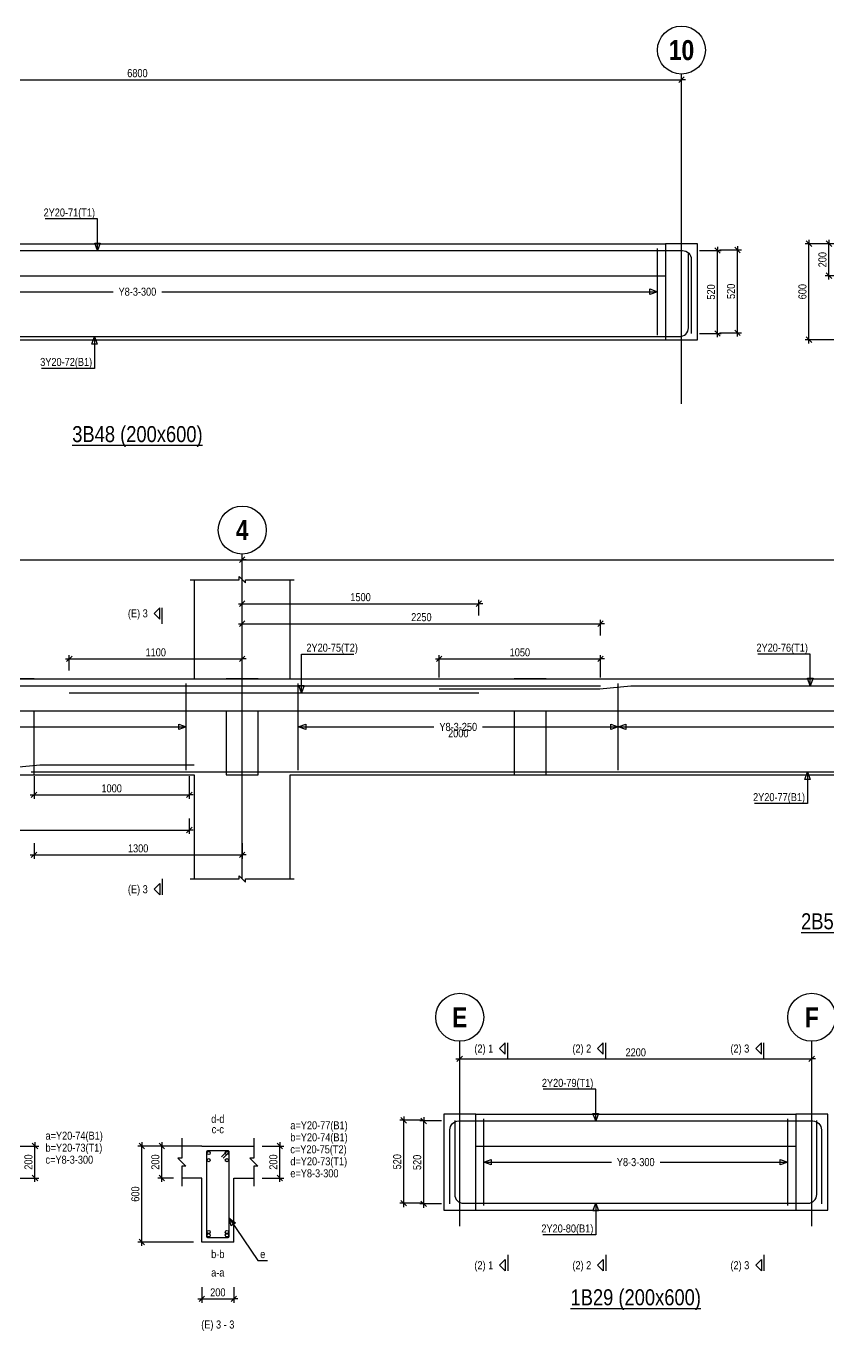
# Model space of a CAD drawing. Extents: x 0 to 206258, y -403073 to 0.
# Drawn here: x 82695 to 92716, y -308584 to -292274 of the extents above; entities that cross this region are included whole.
import ezdxf
from ezdxf.enums import TextEntityAlignment as Align
from ezdxf.lldxf.tags import DXFTag

# ---------------------------------------------------------------- set-up
doc = ezdxf.new("R2010")
doc.units = 0
doc.header["$LTSCALE"] = 1000
for name, color, linetype in [('Axis Circle(Dir 2)', 150, 'Continuous'), ('Axis Label(Dir 1)', 7, 'Continuous'), ('Axis Line(Dir 2)', 150, 'CENTER2'), ('Break Line', 5, 'Continuous'), ('Dimension Line', 5, 'Continuous'), ('Dimension Text', 5, 'Continuous'), ('Front Elevation Line', 40, 'Continuous'), ('Leader Line', 5, 'Continuous'), ('Link Line', 3, 'Continuous'), ('Rebar Label', 6, 'Continuous'), ('Rebar Line', 7, 'Continuous'), ('Section Label', 1, 'Continuous'), ('Section Line', 1, 'Continuous'), ('Top Rebar Label', 6, 'Continuous'), ('Top Rebar Line', 7, 'Continuous')]:
    doc.layers.add(name, color=color, linetype=linetype)
for name, color, linetype, true_color in [('Back Elevation Line', 191, 'HIDDEN2', 0xd4aaff), ('Beam Label(D)', 94, 'Continuous', 0x008100), ('Beam Line(D)', 112, 'Continuous', 0x00bd5e), ('Link Label', 94, 'Continuous', 0x008100)]:
    doc.layers.add(name, color=color, linetype=linetype, true_color=true_color)
doc.styles.add('Axis Label(Dir 1)', font='ARIALNB.TTF', dxfattribs={"height": 250})
doc.styles.add('Beam Label(D)', font='ARIALN.TTF', dxfattribs={"height": 200})
doc.styles.add('Dimension Text', font='ARIALN.TTF', dxfattribs={"height": 100})
doc.styles.add('Link Label', font='ARIALN.TTF', dxfattribs={"height": 100})
doc.styles.add('Rebar Label', font='ARIALN.TTF', dxfattribs={"height": 100})
doc.styles.add('Section Label', font='ARIALN.TTF', dxfattribs={"height": 100})
doc.styles.add('Top Rebar Label', font='ARIALN.TTF', dxfattribs={"height": 100})
tags = doc.linetypes.add('CENTER2', pattern=[1.125, 0.75, -0.125, 0.125, -0.125]).pattern_tags.tags
tags[10:11] = [DXFTag(74, 4), DXFTag(75, 0), DXFTag(340, '0'), DXFTag(46, 0.0), DXFTag(50, 0.0), DXFTag(44, 0.0), DXFTag(45, 0.0)]
tags[8:9] = [DXFTag(74, 4), DXFTag(75, 0), DXFTag(340, '0'), DXFTag(46, 0.0), DXFTag(50, 0.0), DXFTag(44, 0.0), DXFTag(45, 0.0)]
tags[6:7] = [DXFTag(74, 4), DXFTag(75, 0), DXFTag(340, '0'), DXFTag(46, 0.0), DXFTag(50, 0.0), DXFTag(44, 0.0), DXFTag(45, 0.0)]
tags[4:5] = [DXFTag(74, 4), DXFTag(75, 0), DXFTag(340, '0'), DXFTag(46, 0.0), DXFTag(50, 0.0), DXFTag(44, 0.0), DXFTag(45, 0.0)]
tags = doc.linetypes.add('HIDDEN2', pattern=[0.1875, 0.125, -0.0625]).pattern_tags.tags
tags[6:7] = [DXFTag(74, 4), DXFTag(75, 0), DXFTag(340, '0'), DXFTag(46, 0.0), DXFTag(50, 0.0), DXFTag(44, 0.0), DXFTag(45, 0.0)]
tags[4:5] = [DXFTag(74, 4), DXFTag(75, 0), DXFTag(340, '0'), DXFTag(46, 0.0), DXFTag(50, 0.0), DXFTag(44, 0.0), DXFTag(45, 0.0)]
doc.dimstyles.new('BEAM', dxfattribs={"dimtxt": 100, "dimasz": 30, "dimexe": 48.3, "dimexo": 103.5, "dimgap": 30, "dimtad": 1, "dimtoh": 1, "dimdec": 1, "dimlfac": 0.5, "dimdsep": 46, "dimtxsty": 'Dimension Text', "dimblk": 'PCDIM_TICK', "dimcen": 0.09, "dimclrd": 5, "dimclre": 5, "dimclrt": 5, "dimadec": 1, "dimazin": 0, "dimtp": 1, "dimtm": 1, "dimtfac": 1, "dimtdec": 4, "dimtofl": 0, "dimtmove": 0, "dimatfit": 3, "dimfxl": 1, "dimtolj": 1, "dimtzin": 0, "dimarcsym": 0})

# ---------------------------------------------------------------- blocks, each defined once
blk = doc.blocks.new('PCDIM_TICK')
at = {"layer": 'Dimension Line', "color": 0, "transparency": 33554687}
for p, q in [((1.15, 1.15), (-1.15, -1.15)), ((1.61, 0), (0, 0))]:
    blk.add_line(p, q, dxfattribs=at)
blk = doc.blocks.new('*U3669')
at = {"layer": 'Dimension Line', "color": 5, "true_color": 0x0000ff, "transparency": 16777216}
for p, q in [((92875, -294994), (92681, -294994)), ((92729, -295394), (92729, -294994)), ((92875, -295394), (92681, -295394))]:
    blk.add_line(p, q, dxfattribs=at)
at = {"layer": 'Dimension Line', "color": 5, "true_color": 0x0000ff, "transparency": 16777216, "xscale": 30, "yscale": 30}
for p, rotation in [((92729, -294994), 89.99999999999447), ((92729, -295394), 269.9999999999834)]:
    blk.add_blockref('PCDIM_TICK', p, dxfattribs=dict(at, rotation=rotation))
at = {"layer": 'Dimension Line', "color": 5, "true_color": 0x0000ff, "transparency": 16777216, "insert": (92699, -295194), "char_height": 100, "width": 182.77, "attachment_point": 8, "rotation": 90, "style": 'Dimension Text'}
blk.add_mtext('200', dxfattribs=at)
blk = doc.blocks.new('*U3670')
at = {"layer": 'Dimension Line', "color": 5, "true_color": 0x0000ff, "transparency": 16777216}
for p, q in [((93125, -294994), (92431, -294994)), ((92479, -296194), (92479, -294994)), ((93125, -296194), (92431, -296194))]:
    blk.add_line(p, q, dxfattribs=at)
at = {"layer": 'Dimension Line', "color": 5, "true_color": 0x0000ff, "transparency": 16777216, "xscale": 30, "yscale": 30}
for p, rotation in [((92479, -294994), 89.99999999999447), ((92479, -296194), 269.9999999999834)]:
    blk.add_blockref('PCDIM_TICK', p, dxfattribs=dict(at, rotation=rotation))
at = {"layer": 'Dimension Line', "color": 5, "true_color": 0x0000ff, "transparency": 16777216, "insert": (92449, -295594), "char_height": 100, "width": 181.97, "attachment_point": 8, "rotation": 90, "style": 'Dimension Text'}
blk.add_mtext('600', dxfattribs=at)
blk = doc.blocks.new('*U3689')
at = {"layer": 'Dimension Line', "color": 5, "true_color": 0x0000ff, "transparency": 16777216}
for p, q in [((91111, -295080), (91384, -295080)), ((91336, -296116), (91336, -295080)), ((91111, -296116), (91384, -296116))]:
    blk.add_line(p, q, dxfattribs=at)
at = {"layer": 'Dimension Line', "color": 5, "true_color": 0x0000ff, "transparency": 16777216, "xscale": 30, "yscale": 30}
for p, rotation in [((91336, -295080), 89.99999999999447), ((91336, -296116), 269.9999999999834)]:
    blk.add_blockref('PCDIM_TICK', p, dxfattribs=dict(at, rotation=rotation))
at = {"layer": 'Dimension Line', "color": 5, "true_color": 0x0000ff, "transparency": 16777216, "insert": (91306, -295598), "char_height": 100, "width": 181.5, "attachment_point": 8, "rotation": 90, "style": 'Dimension Text'}
blk.add_mtext('520', dxfattribs=at)
blk = doc.blocks.new('*U3690')
at = {"layer": 'Dimension Line', "color": 5, "true_color": 0x0000ff, "transparency": 16777216}
for p, q in [((91361, -295072), (91634, -295072)), ((91586, -296108), (91586, -295072)), ((91361, -296108), (91634, -296108))]:
    blk.add_line(p, q, dxfattribs=at)
at = {"layer": 'Dimension Line', "color": 5, "true_color": 0x0000ff, "transparency": 16777216, "xscale": 30, "yscale": 30}
for p, rotation in [((91586, -295072), 89.99999999999447), ((91586, -296108), 269.9999999999834)]:
    blk.add_blockref('PCDIM_TICK', p, dxfattribs=dict(at, rotation=rotation))
at = {"layer": 'Dimension Line', "color": 5, "true_color": 0x0000ff, "transparency": 16777216, "insert": (91556, -295590), "char_height": 100, "width": 181.5, "attachment_point": 8, "rotation": 90, "style": 'Dimension Text'}
blk.add_mtext('520', dxfattribs=at)
blk = doc.blocks.new('*U3691')
at = {"layer": 'Dimension Line', "color": 5, "true_color": 0x0000ff, "transparency": 16777216}
for p, q in [((77286, -293091), (77286, -292896)), ((90886, -293091), (90886, -292896)), ((77286, -292944), (90886, -292944))]:
    blk.add_line(p, q, dxfattribs=at)
at = {"layer": 'Dimension Line', "color": 5, "true_color": 0x0000ff, "transparency": 16777216, "xscale": 30, "yscale": 30, "rotation": 180.0000000000004}
blk.add_blockref('PCDIM_TICK', (77286, -292944), dxfattribs=at)
at = {"layer": 'Dimension Line', "color": 5, "true_color": 0x0000ff, "transparency": 16777216, "xscale": 30, "yscale": 30}
blk.add_blockref('PCDIM_TICK', (90886, -292944), dxfattribs=at)
at = {"layer": 'Dimension Line', "color": 5, "true_color": 0x0000ff, "transparency": 16777216, "insert": (84086, -292914), "char_height": 100, "width": 246.45, "attachment_point": 8, "style": 'Dimension Text'}
blk.add_mtext('6800', dxfattribs=at)
blk = doc.blocks.new('*U3736')
at = {"layer": 'Dimension Line', "color": 5, "true_color": 0x0000ff, "transparency": 16777216}
for p, q in [((82794, -301652), (82794, -301933)), ((84734, -301652), (84734, -301933)), ((82794, -301884), (84734, -301884))]:
    blk.add_line(p, q, dxfattribs=at)
at = {"layer": 'Dimension Line', "color": 5, "true_color": 0x0000ff, "transparency": 16777216, "xscale": 30, "yscale": 30, "rotation": 180.0000000000004}
blk.add_blockref('PCDIM_TICK', (82794, -301884), dxfattribs=at)
at = {"layer": 'Dimension Line', "color": 5, "true_color": 0x0000ff, "transparency": 16777216, "xscale": 30, "yscale": 30}
blk.add_blockref('PCDIM_TICK', (84734, -301884), dxfattribs=at)
at = {"layer": 'Dimension Line', "color": 5, "true_color": 0x0000ff, "transparency": 16777216, "insert": (83764, -301854), "char_height": 100, "width": 238.4, "attachment_point": 8, "style": 'Dimension Text'}
blk.add_mtext('1000', dxfattribs=at)
blk = doc.blocks.new('*U3737')
at = {"layer": 'Dimension Line', "color": 5, "true_color": 0x0000ff, "transparency": 16777216}
for p, q in [((74996, -302178), (74996, -302373)), ((84734, -302178), (84734, -302373)), ((74996, -302324), (84734, -302324))]:
    blk.add_line(p, q, dxfattribs=at)
at = {"layer": 'Dimension Line', "color": 5, "true_color": 0x0000ff, "transparency": 16777216, "xscale": 30, "yscale": 30, "rotation": 180.0000000000004}
blk.add_blockref('PCDIM_TICK', (74996, -302324), dxfattribs=at)
at = {"layer": 'Dimension Line', "color": 5, "true_color": 0x0000ff, "transparency": 16777216, "xscale": 30, "yscale": 30}
blk.add_blockref('PCDIM_TICK', (84734, -302324), dxfattribs=at)
at = {"layer": 'Dimension Line', "color": 5, "true_color": 0x0000ff, "transparency": 16777216, "insert": (79865, -302294), "char_height": 100, "width": 249.2, "attachment_point": 8, "style": 'Dimension Text'}
blk.add_mtext('4900', dxfattribs=at)
blk = doc.blocks.new('*U3738')
at = {"layer": 'Dimension Line', "color": 5, "true_color": 0x0000ff, "transparency": 16777216}
for p, q in [((83234, -300331), (83234, -300136)), ((83234, -300184), (85396, -300184)), ((85396, -300331), (85396, -300136))]:
    blk.add_line(p, q, dxfattribs=at)
at = {"layer": 'Dimension Line', "color": 5, "true_color": 0x0000ff, "transparency": 16777216, "xscale": 30, "yscale": 30, "rotation": 180.0000000000004}
blk.add_blockref('PCDIM_TICK', (83234, -300184), dxfattribs=at)
at = {"layer": 'Dimension Line', "color": 5, "true_color": 0x0000ff, "transparency": 16777216, "xscale": 30, "yscale": 30}
blk.add_blockref('PCDIM_TICK', (85396, -300184), dxfattribs=at)
at = {"layer": 'Dimension Line', "color": 5, "true_color": 0x0000ff, "transparency": 16777216, "insert": (84315, -300154), "char_height": 100, "width": 238.4, "attachment_point": 8, "style": 'Dimension Text'}
blk.add_mtext('1100', dxfattribs=at)
blk = doc.blocks.new('*U3739')
at = {"layer": 'Dimension Line', "color": 5, "true_color": 0x0000ff, "transparency": 16777216}
for p, q in [((82794, -302488), (82794, -302683)), ((85396, -302488), (85396, -302683)), ((82794, -302634), (85396, -302634))]:
    blk.add_line(p, q, dxfattribs=at)
at = {"layer": 'Dimension Line', "color": 5, "true_color": 0x0000ff, "transparency": 16777216, "xscale": 30, "yscale": 30, "rotation": 180.0000000000004}
blk.add_blockref('PCDIM_TICK', (82794, -302634), dxfattribs=at)
at = {"layer": 'Dimension Line', "color": 5, "true_color": 0x0000ff, "transparency": 16777216, "xscale": 30, "yscale": 30}
blk.add_blockref('PCDIM_TICK', (85396, -302634), dxfattribs=at)
at = {"layer": 'Dimension Line', "color": 5, "true_color": 0x0000ff, "transparency": 16777216, "insert": (84095, -302604), "char_height": 100, "width": 238.4, "attachment_point": 8, "style": 'Dimension Text'}
blk.add_mtext('1300', dxfattribs=at)
blk = doc.blocks.new('*U3742')
at = {"layer": 'Dimension Line', "color": 5, "true_color": 0x0000ff, "transparency": 16777216}
for p, q in [((74996, -299091), (74996, -298896)), ((74996, -298944), (85396, -298944)), ((85396, -299091), (85396, -298896))]:
    blk.add_line(p, q, dxfattribs=at)
at = {"layer": 'Dimension Line', "color": 5, "true_color": 0x0000ff, "transparency": 16777216, "xscale": 30, "yscale": 30, "rotation": 180.0000000000004}
blk.add_blockref('PCDIM_TICK', (74996, -298944), dxfattribs=at)
at = {"layer": 'Dimension Line', "color": 5, "true_color": 0x0000ff, "transparency": 16777216, "xscale": 30, "yscale": 30}
blk.add_blockref('PCDIM_TICK', (85396, -298944), dxfattribs=at)
at = {"layer": 'Dimension Line', "color": 5, "true_color": 0x0000ff, "transparency": 16777216, "insert": (80196, -298914), "char_height": 100, "width": 245.98, "attachment_point": 8, "style": 'Dimension Text'}
blk.add_mtext('5200', dxfattribs=at)
blk = doc.blocks.new('*U3754')
at = {"layer": 'Dimension Line', "color": 5, "true_color": 0x0000ff, "transparency": 16777216}
for p, q in [((87858, -300417), (87858, -300136)), ((87858, -300184), (89874, -300184)), ((89874, -300417), (89874, -300136))]:
    blk.add_line(p, q, dxfattribs=at)
at = {"layer": 'Dimension Line', "color": 5, "true_color": 0x0000ff, "transparency": 16777216, "xscale": 30, "yscale": 30, "rotation": 180.0000000000004}
blk.add_blockref('PCDIM_TICK', (87858, -300184), dxfattribs=at)
at = {"layer": 'Dimension Line', "color": 5, "true_color": 0x0000ff, "transparency": 16777216, "xscale": 30, "yscale": 30}
blk.add_blockref('PCDIM_TICK', (89874, -300184), dxfattribs=at)
at = {"layer": 'Dimension Line', "color": 5, "true_color": 0x0000ff, "transparency": 16777216, "insert": (88866, -300154), "char_height": 100, "width": 238.4, "attachment_point": 8, "style": 'Dimension Text'}
blk.add_mtext('1050', dxfattribs=at)
blk = doc.blocks.new('*U3755')
at = {"layer": 'Dimension Line', "color": 5, "true_color": 0x0000ff, "transparency": 16777216}
for p, q in [((85396, -299891), (85396, -299696)), ((85396, -299744), (89874, -299744)), ((89874, -299891), (89874, -299696))]:
    blk.add_line(p, q, dxfattribs=at)
at = {"layer": 'Dimension Line', "color": 5, "true_color": 0x0000ff, "transparency": 16777216, "xscale": 30, "yscale": 30, "rotation": 180.0000000000004}
blk.add_blockref('PCDIM_TICK', (85396, -299744), dxfattribs=at)
at = {"layer": 'Dimension Line', "color": 5, "true_color": 0x0000ff, "transparency": 16777216, "xscale": 30, "yscale": 30}
blk.add_blockref('PCDIM_TICK', (89874, -299744), dxfattribs=at)
at = {"layer": 'Dimension Line', "color": 5, "true_color": 0x0000ff, "transparency": 16777216, "insert": (87635, -299714), "char_height": 100, "width": 247.25, "attachment_point": 8, "style": 'Dimension Text'}
blk.add_mtext('2250', dxfattribs=at)
blk = doc.blocks.new('*U3756')
at = {"layer": 'Dimension Line', "color": 5, "true_color": 0x0000ff, "transparency": 16777216}
for p, q in [((85396, -299641), (85396, -299446)), ((88354, -299641), (88354, -299446)), ((85396, -299494), (88354, -299494))]:
    blk.add_line(p, q, dxfattribs=at)
at = {"layer": 'Dimension Line', "color": 5, "true_color": 0x0000ff, "transparency": 16777216, "xscale": 30, "yscale": 30, "rotation": 180.0000000000004}
blk.add_blockref('PCDIM_TICK', (85396, -299494), dxfattribs=at)
at = {"layer": 'Dimension Line', "color": 5, "true_color": 0x0000ff, "transparency": 16777216, "xscale": 30, "yscale": 30}
blk.add_blockref('PCDIM_TICK', (88354, -299494), dxfattribs=at)
at = {"layer": 'Dimension Line', "color": 5, "true_color": 0x0000ff, "transparency": 16777216, "insert": (86875, -299464), "char_height": 100, "width": 238.4, "attachment_point": 8, "style": 'Dimension Text'}
blk.add_mtext('1500', dxfattribs=at)
blk = doc.blocks.new('*U3759')
at = {"layer": 'Dimension Line', "color": 5, "true_color": 0x0000ff, "transparency": 16777216}
for p, q in [((85396, -299091), (85396, -298896)), ((85396, -298944), (100596, -298944)), ((100596, -299091), (100596, -298896))]:
    blk.add_line(p, q, dxfattribs=at)
at = {"layer": 'Dimension Line', "color": 5, "true_color": 0x0000ff, "transparency": 16777216, "xscale": 30, "yscale": 30, "rotation": 180.0000000000004}
blk.add_blockref('PCDIM_TICK', (85396, -298944), dxfattribs=at)
at = {"layer": 'Dimension Line', "color": 5, "true_color": 0x0000ff, "transparency": 16777216, "xscale": 30, "yscale": 30}
blk.add_blockref('PCDIM_TICK', (100596, -298944), dxfattribs=at)
at = {"layer": 'Dimension Line', "color": 5, "true_color": 0x0000ff, "transparency": 16777216, "insert": (92996, -298914), "char_height": 100, "width": 245.31, "attachment_point": 8, "style": 'Dimension Text'}
blk.add_mtext('7600', dxfattribs=at)
blk = doc.blocks.new('*U3794')
at = {"layer": 'Dimension Line', "color": 5, "true_color": 0x0000ff, "transparency": 16777216}
for p, q in [((82584, -306274), (82854, -306274)), ((82805, -306674), (82805, -306274)), ((82584, -306674), (82854, -306674))]:
    blk.add_line(p, q, dxfattribs=at)
at = {"layer": 'Dimension Line', "color": 5, "true_color": 0x0000ff, "transparency": 16777216, "xscale": 30, "yscale": 30}
for p, rotation in [((82805, -306274), 89.99999999999447), ((82805, -306674), 269.9999999999834)]:
    blk.add_blockref('PCDIM_TICK', p, dxfattribs=dict(at, rotation=rotation))
at = {"layer": 'Dimension Line', "color": 5, "true_color": 0x0000ff, "transparency": 16777216, "insert": (82775, -306474), "char_height": 100, "width": 182.77, "attachment_point": 8, "rotation": 90, "style": 'Dimension Text'}
blk.add_mtext('200', dxfattribs=at)
blk = doc.blocks.new('*U3798')
at = {"layer": 'Dimension Line', "color": 5, "true_color": 0x0000ff, "transparency": 16777216}
for p, q in [((85644, -306274), (85914, -306274)), ((85866, -306674), (85866, -306274)), ((85644, -306674), (85914, -306674))]:
    blk.add_line(p, q, dxfattribs=at)
at = {"layer": 'Dimension Line', "color": 5, "true_color": 0x0000ff, "transparency": 16777216, "xscale": 30, "yscale": 30}
for p, rotation in [((85866, -306274), 89.99999999999447), ((85866, -306674), 269.9999999999834)]:
    blk.add_blockref('PCDIM_TICK', p, dxfattribs=dict(at, rotation=rotation))
at = {"layer": 'Dimension Line', "color": 5, "true_color": 0x0000ff, "transparency": 16777216, "insert": (85836, -306474), "char_height": 100, "width": 182.77, "attachment_point": 8, "rotation": 90, "style": 'Dimension Text'}
blk.add_mtext('200', dxfattribs=at)
blk = doc.blocks.new('*U3799')
at = {"layer": 'Dimension Line', "color": 5, "true_color": 0x0000ff, "transparency": 16777216}
for p, q in [((84537, -306274), (84342, -306274)), ((84391, -306674), (84391, -306274)), ((84537, -306674), (84342, -306674))]:
    blk.add_line(p, q, dxfattribs=at)
at = {"layer": 'Dimension Line', "color": 5, "true_color": 0x0000ff, "transparency": 16777216, "xscale": 30, "yscale": 30}
for p, rotation in [((84391, -306274), 89.99999999999447), ((84391, -306674), 269.9999999999834)]:
    blk.add_blockref('PCDIM_TICK', p, dxfattribs=dict(at, rotation=rotation))
at = {"layer": 'Dimension Line', "color": 5, "true_color": 0x0000ff, "transparency": 16777216, "insert": (84361, -306474), "char_height": 100, "width": 182.77, "attachment_point": 8, "rotation": 90, "style": 'Dimension Text'}
blk.add_mtext('200', dxfattribs=at)
blk = doc.blocks.new('*U3800')
at = {"layer": 'Dimension Line', "color": 5, "true_color": 0x0000ff, "transparency": 16777216}
for p, q in [((84787, -306274), (84092, -306274)), ((84141, -307474), (84141, -306274)), ((84787, -307474), (84092, -307474))]:
    blk.add_line(p, q, dxfattribs=at)
at = {"layer": 'Dimension Line', "color": 5, "true_color": 0x0000ff, "transparency": 16777216, "xscale": 30, "yscale": 30}
for p, rotation in [((84141, -306274), 89.99999999999447), ((84141, -307474), 269.9999999999834)]:
    blk.add_blockref('PCDIM_TICK', p, dxfattribs=dict(at, rotation=rotation))
at = {"layer": 'Dimension Line', "color": 5, "true_color": 0x0000ff, "transparency": 16777216, "insert": (84111, -306874), "char_height": 100, "width": 181.97, "attachment_point": 8, "rotation": 90, "style": 'Dimension Text'}
blk.add_mtext('600', dxfattribs=at)
blk = doc.blocks.new('*U3801')
at = {"layer": 'Dimension Line', "color": 5, "true_color": 0x0000ff, "transparency": 16777216}
for p, q in [((84891, -308038), (84891, -308233)), ((85291, -308038), (85291, -308233)), ((84891, -308184), (85291, -308184))]:
    blk.add_line(p, q, dxfattribs=at)
at = {"layer": 'Dimension Line', "color": 5, "true_color": 0x0000ff, "transparency": 16777216, "xscale": 30, "yscale": 30, "rotation": 180.0000000000004}
blk.add_blockref('PCDIM_TICK', (84891, -308184), dxfattribs=at)
at = {"layer": 'Dimension Line', "color": 5, "true_color": 0x0000ff, "transparency": 16777216, "xscale": 30, "yscale": 30}
blk.add_blockref('PCDIM_TICK', (85291, -308184), dxfattribs=at)
at = {"layer": 'Dimension Line', "color": 5, "true_color": 0x0000ff, "transparency": 16777216, "insert": (85091, -308154), "char_height": 100, "width": 182.77, "attachment_point": 8, "style": 'Dimension Text'}
blk.add_mtext('200', dxfattribs=at)
blk = doc.blocks.new('*U3808')
at = {"layer": 'Dimension Line', "color": 5, "true_color": 0x0000ff, "transparency": 16777216}
for p, q in [((87888, -305960), (87616, -305960)), ((87664, -306996), (87664, -305960)), ((87888, -306996), (87616, -306996))]:
    blk.add_line(p, q, dxfattribs=at)
at = {"layer": 'Dimension Line', "color": 5, "true_color": 0x0000ff, "transparency": 16777216, "xscale": 30, "yscale": 30}
for p, rotation in [((87664, -305960), 89.99999999999447), ((87664, -306996), 269.9999999999834)]:
    blk.add_blockref('PCDIM_TICK', p, dxfattribs=dict(at, rotation=rotation))
at = {"layer": 'Dimension Line', "color": 5, "true_color": 0x0000ff, "transparency": 16777216, "insert": (87634, -306478), "char_height": 100, "width": 181.5, "attachment_point": 8, "rotation": 90, "style": 'Dimension Text'}
blk.add_mtext('520', dxfattribs=at)
blk = doc.blocks.new('*U3809')
at = {"layer": 'Dimension Line', "color": 5, "true_color": 0x0000ff, "transparency": 16777216}
for p, q in [((87638, -305952), (87366, -305952)), ((87414, -306988), (87414, -305952)), ((87638, -306988), (87366, -306988))]:
    blk.add_line(p, q, dxfattribs=at)
at = {"layer": 'Dimension Line', "color": 5, "true_color": 0x0000ff, "transparency": 16777216, "xscale": 30, "yscale": 30}
for p, rotation in [((87414, -305952), 89.99999999999447), ((87414, -306988), 269.9999999999834)]:
    blk.add_blockref('PCDIM_TICK', p, dxfattribs=dict(at, rotation=rotation))
at = {"layer": 'Dimension Line', "color": 5, "true_color": 0x0000ff, "transparency": 16777216, "insert": (87384, -306470), "char_height": 100, "width": 181.5, "attachment_point": 8, "rotation": 90, "style": 'Dimension Text'}
blk.add_mtext('520', dxfattribs=at)
blk = doc.blocks.new('*U3810')
at = {"layer": 'Dimension Line', "color": 5, "true_color": 0x0000ff, "transparency": 16777216}
for p, q in [((88114, -305331), (88114, -305136)), ((92514, -305331), (92514, -305136)), ((88114, -305184), (92514, -305184))]:
    blk.add_line(p, q, dxfattribs=at)
at = {"layer": 'Dimension Line', "color": 5, "true_color": 0x0000ff, "transparency": 16777216, "xscale": 30, "yscale": 30, "rotation": 180.0000000000004}
blk.add_blockref('PCDIM_TICK', (88114, -305184), dxfattribs=at)
at = {"layer": 'Dimension Line', "color": 5, "true_color": 0x0000ff, "transparency": 16777216, "xscale": 30, "yscale": 30}
blk.add_blockref('PCDIM_TICK', (92514, -305184), dxfattribs=at)
at = {"layer": 'Dimension Line', "color": 5, "true_color": 0x0000ff, "transparency": 16777216, "insert": (90314, -305154), "char_height": 100, "width": 247.25, "attachment_point": 8, "style": 'Dimension Text'}
blk.add_mtext('2200', dxfattribs=at)

msp = doc.modelspace()

# ---------------------------------------------------------------- linework, layer by layer
at = {"layer": 'Axis Circle(Dir 2)', "transparency": 33554687}
for centre in [(90885.964, -292574.284), (85395.964, -298574.284), (88113.964, -304664.284), (92513.964, -304664.284)]:
    msp.add_circle(centre, 300, dxfattribs=at)
at = {"layer": 'Axis Line(Dir 2)', "transparency": 33554687}
for points in [[(90885.964, -296994.284), (90885.964, -292874.284)], [(85395.964, -302934.284), (85395.964, -298874.284)], [(88113.964, -307274.284), (88113.964, -304964.284)], [(92513.964, -307274.284), (92513.964, -304964.284)]]:
    msp.add_lwpolyline(points, dxfattribs=at)
at = {"layer": 'Back Elevation Line', "transparency": 33554687}
for points in [[(77485.964, -294994.284), (90685.964, -294994.284)], [(91085.964, -294994.284), (90685.964, -294994.284)], [(91085.964, -296194.284), (91085.964, -294994.284)], [(77485.964, -295394.284), (90685.964, -295394.284)], [(90685.963, -295394.284), (90685.964, -296194.284)], [(90685.964, -296194.284), (91085.964, -296194.284)], [(82795.964, -300434.284), (82395.964, -300434.284)], [(82795.964, -300434.284), (88795.964, -300434.284)], [(89195.964, -300434.284), (88795.964, -300434.284)], [(89195.964, -300434.284), (100395.964, -300434.284)], [(82795.964, -301634.284), (82795.964, -300834.284)], [(82795.964, -300834.284), (88795.964, -300834.284)], [(88795.964, -300834.284), (88795.964, -301634.284)], [(89195.964, -301634.284), (89195.964, -300834.284)], [(89195.964, -300834.284), (100395.964, -300834.284)], [(82395.964, -301634.284), (82795.964, -301634.284)], [(88795.964, -301634.284), (89195.964, -301634.284)], [(88313.964, -305874.284), (87913.964, -305874.284)], [(87913.964, -305874.284), (87913.964, -307074.284)], [(88313.964, -307074.284), (88313.964, -305874.284)], [(92713.964, -305874.284), (92313.964, -305874.284)], [(92313.964, -305874.284), (92313.964, -307074.284)], [(92713.964, -307074.284), (92713.964, -305874.284)], [(87913.964, -307074.284), (88313.964, -307074.284)], [(92313.964, -307074.284), (92713.964, -307074.284)]]:
    msp.add_lwpolyline(points, dxfattribs=at)
at = {"layer": 'Beam Line(D)', "transparency": 33554687}
for points in [[(77485.964, -294994.284), (90685.964, -294994.284)], [(91085.964, -294994.284), (90685.964, -294994.284)], [(91085.964, -296194.284), (91085.964, -294994.284)], [(77485.964, -296194.284), (90685.964, -296194.284)], [(90685.964, -296194.284), (91085.964, -296194.284)], [(84795.964, -299194.284), (84795.964, -300434.284)], [(85995.964, -300434.284), (85995.964, -299194.284)], [(75595.964, -300434.284), (84795.964, -300434.284)], [(85995.964, -300434.284), (100395.964, -300434.284)], [(75595.964, -301634.284), (84795.964, -301634.284)], [(84795.964, -301634.284), (84795.964, -302934.284)], [(85995.964, -302934.284), (85995.964, -301634.284)], [(85995.964, -301634.284), (100395.964, -301634.284)], [(87913.964, -305874.284), (87913.964, -307074.284)], [(88313.964, -305874.284), (87913.964, -305874.284)], [(88313.964, -305874.284), (92313.964, -305874.284)], [(92713.964, -305874.284), (92313.964, -305874.284)], [(92713.964, -307074.284), (92713.964, -305874.284)], [(84890.532, -306274.284), (84640.532, -306274.284)], [(84890.532, -306274.284), (85290.532, -306274.284)], [(84890.532, -306274.284), (84890.532, -306274.284)], [(85290.532, -306274.284), (85290.532, -306274.284)], [(85290.532, -306274.284), (85540.532, -306274.284)], [(85290.532, -307474.284), (84890.532, -307474.284), (84890.532, -306674.284), (84640.532, -306674.284)], [(85290.532, -307474.284), (85290.532, -306674.284), (85540.532, -306674.284)], [(87913.964, -307074.284), (88313.964, -307074.284)], [(88313.964, -307074.284), (92313.964, -307074.284)], [(92313.964, -307074.284), (92713.964, -307074.284)]]:
    msp.add_lwpolyline(points, dxfattribs=at)
at = {"layer": 'Break Line', "transparency": 33554687}
for points in [[(84745.964, -299194.284), (85355.964, -299194.284), (85355.964, -299154.284), (85435.964, -299234.284), (85435.964, -299194.284), (86045.964, -299194.284)], [(84745.964, -302934.284), (85355.964, -302934.284), (85355.964, -302894.284), (85435.964, -302974.284), (85435.964, -302934.284), (86045.964, -302934.284)], [(84640.532, -306174.284), (84640.532, -306424.284), (84590.532, -306424.284), (84690.532, -306524.284), (84640.532, -306524.284), (84640.532, -306774.284)], [(85540.532, -306174.284), (85540.532, -306424.284), (85490.532, -306424.284), (85590.532, -306524.284), (85540.532, -306524.284), (85540.532, -306774.284)]]:
    msp.add_lwpolyline(points, dxfattribs=at)
at = {"layer": 'Front Elevation Line', "transparency": 33554687}
for points in [[(91085.964, -294994.284), (90685.964, -294994.284)], [(90685.964, -294994.284), (90685.964, -296194.284)], [(91085.964, -296194.284), (91085.964, -294994.284)], [(90685.964, -296194.284), (91085.964, -296194.284)], [(75195.964, -300434.284), (85195.964, -300434.284)], [(85595.964, -300434.284), (85195.964, -300434.284)], [(85595.964, -300434.284), (93195.964, -300434.284)], [(75195.964, -300834.284), (85195.964, -300834.284)], [(85195.964, -300834.284), (85195.964, -301634.284)], [(85595.964, -301634.284), (85595.964, -300834.284)], [(85595.964, -300834.284), (93195.964, -300834.284)], [(85195.964, -301634.284), (85595.964, -301634.284)], [(88313.964, -305874.284), (87913.964, -305874.284)], [(87913.964, -305874.284), (87913.964, -307074.284)], [(88313.964, -305874.284), (92313.964, -305874.284)], [(92713.964, -305874.284), (92313.964, -305874.284)], [(92713.964, -307074.284), (92713.964, -305874.284)], [(88313.964, -307074.284), (88313.964, -306274.284)], [(88313.964, -306274.284), (92313.964, -306274.284)], [(92313.964, -306274.284), (92313.964, -307074.284)], [(87913.964, -307074.284), (88313.964, -307074.284)], [(92313.964, -307074.284), (92713.964, -307074.284)]]:
    msp.add_lwpolyline(points, dxfattribs=at)
at = {"layer": 'Leader Line', "transparency": 33554687}
for points in [[(83585.964, -295080.284), (83585.963, -294684.284), (82930.972, -294684.284)], [(83551.762, -294986.314), (83620.166, -294986.314), (83585.964, -295080.284), (83551.762, -294986.314)], [(77585.964, -295594.284), (77679.933, -295560.082), (77679.933, -295628.486), (77585.964, -295594.284), (83781.319, -295594.284)], [(84390.607, -295594.284), (90585.963, -295594.284), (90491.994, -295628.486), (90491.994, -295560.082), (90585.963, -295594.284)], [(83550.056, -296156.353), (83550.055, -296552.353), (82887.382, -296552.353)], [(83584.257, -296250.322), (83515.853, -296250.322), (83550.056, -296156.353), (83584.257, -296250.322)], [(86135.964, -300610.284), (86135.964, -300124.284), (86790.955, -300124.284)], [(92495.964, -300520.284), (92495.964, -300124.284), (91840.973, -300124.284)], [(92461.762, -300426.314), (92530.166, -300426.314), (92495.964, -300520.284), (92461.762, -300426.314)], [(86101.762, -300516.314), (86170.166, -300516.314), (86135.964, -300610.284), (86101.762, -300516.314)], [(80500.608, -301034.284), (84695.964, -301034.284), (84601.994, -301068.486), (84601.994, -301000.082), (84695.964, -301034.284)], [(86095.964, -301034.284), (86189.934, -301000.082), (86189.934, -301068.486), (86095.964, -301034.284), (87791.32, -301034.284)], [(88400.608, -301034.284), (90095.964, -301034.284), (90001.995, -301068.486), (90001.995, -301000.082), (90095.964, -301034.284)], [(90095.964, -301034.284), (90189.934, -301000.082), (90189.934, -301068.486), (90095.964, -301034.284), (94891.32, -301034.284)], [(92460.056, -301596.353), (92460.056, -301992.353), (91797.383, -301992.353)], [(92494.258, -301690.322), (92425.854, -301690.322), (92460.056, -301596.353), (92494.258, -301690.322)], [(89813.964, -305960.284), (89813.964, -305564.284), (89158.973, -305564.284)], [(89779.762, -305866.314), (89848.166, -305866.314), (89813.964, -305960.284), (89779.762, -305866.314)], [(88413.964, -306474.284), (88507.933, -306440.082), (88507.933, -306508.486), (88413.964, -306474.284), (90009.32, -306474.284)], [(90618.608, -306474.284), (92213.964, -306474.284), (92119.995, -306508.486), (92119.995, -306440.082), (92213.964, -306474.284)], [(89813.964, -306988.284), (89813.964, -307384.284), (89151.29, -307384.284)], [(89848.166, -307082.253), (89779.762, -307082.253), (89813.964, -306988.284), (89848.166, -307082.253)], [(85313.472, -307233.008), (85256.788, -307271.296), (85232.532, -307174.283), (85313.472, -307233.008)], [(85232.532, -307174.283), (85590.532, -307704.284), (85711.344, -307704.284)]]:
    msp.add_lwpolyline(points, dxfattribs=at)
at = {"layer": 'Link Line', "transparency": 33554687}
for p, q in [((90585.963, -296136.284), (90585.963, -295052.284)), ((84695.964, -301576.284), (84695.964, -300492.284)), ((86095.964, -301576.284), (86095.964, -300492.284)), ((90095.964, -301576.284), (90095.964, -300492.284)), ((88413.964, -307016.284), (88413.964, -305932.284)), ((92213.964, -307016.284), (92213.964, -305932.284))]:
    msp.add_line(p, q, dxfattribs=at)
msp.add_lwpolyline([(85157.721, -306426.894), (85228.432, -306356.183, 0.668178638), (85218.532, -306332.284), (84962.532, -306332.284, 0.414213562), (84948.532, -306346.284), (84948.532, -307402.284, 0.414213562), (84962.532, -307416.284), (85218.532, -307416.284, 0.414213562), (85232.532, -307402.284), (85232.532, -306346.284, 0.668178638), (85208.633, -306336.384), (85137.922, -306407.095)], format="xyb", dxfattribs=at)
at = {"layer": 'Rebar Line', "transparency": 33554687}
for points in [[(75048.056, -296156.353), (90862.1, -296156.353, 0.414213813), (90972.056, -296046.397), (90972.055, -295120.353)], [(82758.056, -301596.353), (100572.1, -301596.353, 0.414213813), (100682.056, -301486.397), (100682.056, -300560.353)], [(74533.964, -300948.284), (74533.964, -301438.328, 0.414213562), (74643.92, -301548.284), (82464.48, -301548.284, 0.024922321), (82475.421, -301547.738), (82864.507, -301508.829, -0.024922321), (82875.448, -301508.284), (84793.964, -301508.284)], [(88051.964, -305952.284), (88051.964, -306878.328, 0.414213562), (88161.92, -306988.284), (92466.008, -306988.284, 0.414213543), (92575.964, -306878.328), (92575.964, -305952.284)]]:
    msp.add_lwpolyline(points, format="xyb", dxfattribs=at)
for centre in [(84976.532, -306360.284), (84976.532, -306450.284), (85204.532, -306360.284), (85204.532, -306450.284), (84976.532, -307348.284), (84976.532, -307388.284), (85204.532, -307348.284), (85204.532, -307388.284)]:
    msp.add_circle(centre, 20, dxfattribs=at)
at = {"layer": 'Section Line', "transparency": 33554687}
for points in [[(84365.964, -299544.284), (84295.253, -299614.994), (84365.964, -299685.705), (84365.964, -299544.284)], [(84395.964, -299744.284), (84395.964, -299544.284)], [(84365.964, -303134.284), (84365.964, -303134.284), (84295.253, -303063.573), (84365.964, -302992.862), (84365.964, -303134.284)], [(84395.964, -302934.284), (84395.964, -303134.284)], [(88683.964, -304984.284), (88613.253, -305054.994), (88683.964, -305125.705), (88683.964, -304984.284)], [(88713.964, -305184.284), (88713.964, -304984.284)], [(89908.964, -304984.284), (89838.253, -305054.994), (89908.964, -305125.705), (89908.964, -304984.284)], [(89938.964, -305184.284), (89938.964, -304984.284)], [(91883.964, -304984.284), (91813.253, -305054.994), (91883.964, -305125.705), (91883.964, -304984.284)], [(91913.964, -305184.284), (91913.964, -304984.284)], [(88683.964, -307834.284), (88683.964, -307834.284), (88613.253, -307763.573), (88683.964, -307692.862), (88683.964, -307834.284)], [(88713.964, -307634.284), (88713.964, -307834.284)], [(89908.964, -307834.284), (89908.964, -307834.284), (89838.253, -307763.573), (89908.964, -307692.862), (89908.964, -307834.284)], [(89938.964, -307634.284), (89938.964, -307834.284)], [(91883.964, -307834.284), (91883.964, -307834.284), (91813.253, -307763.573), (91883.964, -307692.862), (91883.964, -307834.284)], [(91913.964, -307634.284), (91913.964, -307834.284)]]:
    msp.add_lwpolyline(points, dxfattribs=at)
at = {"layer": 'Top Rebar Line', "transparency": 33554687}
for points in [[(75627.964, -295080.284), (90898.008, -295080.284, -0.414213562), (91007.964, -295190.239), (91007.964, -296116.284)], [(74473.964, -301120.284), (74473.964, -300630.239, -0.414213562), (74583.92, -300520.284), (89873.964, -300520.284)], [(87857.964, -300560.284), (89852.48, -300560.284, 0.024922321), (89863.421, -300559.738), (90252.507, -300520.829, -0.024922321), (90263.448, -300520.284), (100608.008, -300520.284, -0.414213562), (100717.964, -300630.239), (100717.964, -301556.284)], [(87991.964, -306996.284), (87991.964, -306070.239, -0.414213562), (88101.92, -305960.284), (92526.008, -305960.284, -0.414213562), (92635.964, -306070.239), (92635.964, -306996.284)]]:
    msp.add_lwpolyline(points, format="xyb", dxfattribs=at)
msp.add_lwpolyline([(83233.964, -300610.284), (88353.964, -300610.284)], dxfattribs=at)

# ---------------------------------------------------------------- texts
at = {"layer": 'Axis Label(Dir 1)', "transparency": 33554687, "style": 'Axis Label(Dir 1)'}
for s, p in [('10', (90885.964, -292574.284)), ('4', (85395.964, -298574.284)), ('E', (88113.964, -304664.284)), ('F', (92513.964, -304664.284))]:
    msp.add_text(s, height=250, dxfattribs=at).set_placement(p, align=Align.MIDDLE_CENTER)
at = {"layer": 'Beam Label(D)', "transparency": 33554687, "style": 'Beam Label(D)'}
for s, p in [('%%U3B48 (200x600)', (84085.964, -297274.284)), ('%%U2B53 (200x600)', (93195.964, -303364.284)), ('%%U1B29 (200x600)', (90313.964, -308064.284))]:
    msp.add_text(s, height=200, dxfattribs=at).set_placement(p, align=Align.TOP_CENTER)
at = {"layer": 'Dimension Text', "transparency": 33554687, "style": 'Dimension Text'}
msp.add_text('2000', height=100, dxfattribs=at).set_placement((88095.964, -301064.284), align=Align.TOP_CENTER)
at = {"layer": 'Link Label', "transparency": 33554687, "style": 'Link Label'}
for s, p in [('Y8-3-300', (84085.963, -295594.284)), ('Y8-3-250', (88095.964, -301034.284)), ('Y8-3-300', (90313.964, -306474.284))]:
    msp.add_text(s, height=100, dxfattribs=at).set_placement(p, align=Align.MIDDLE_CENTER)
for s, p in [(' c=Y8-3-300', (82905.294, -306494.284)), (' e=Y8-3-300', (85965.532, -306664.284)), ('e', (85620.532, -307674.284))]:
    msp.add_text(s, height=100, dxfattribs=at).set_placement(p)
at = {"layer": 'Rebar Label', "transparency": 33554687, "style": 'Rebar Label'}
for s, p in [(' 3Y20-72(B1)', (83520.055, -296522.353)), (' 2Y20-77(B1)', (92430.056, -301962.353)), (' 2Y20-80(B1)', (89783.964, -307354.284))]:
    msp.add_text(s, height=100, dxfattribs=at).set_placement(p, align=Align.RIGHT)
for s, p in [('d-d', (85090.532, -306014.284)), ('c-c', (85090.532, -306144.284)), ('b-b', (85090.532, -307704.284)), ('a-a', (85090.532, -307934.284))]:
    msp.add_text(s, height=100, dxfattribs=at).set_placement(p, align=Align.BOTTOM_CENTER)
for s, p in [(' a=Y20-77(B1)', (85965.532, -306064.284)), (' a=Y20-74(B1)', (82905.294, -306194.284)), (' b=Y20-74(B1)', (85965.532, -306214.284))]:
    msp.add_text(s, height=100, dxfattribs=at).set_placement(p)
at = {"layer": 'Section Label', "transparency": 33554687, "style": 'Section Label'}
for s, p in [('(E) 3', (84215.253, -299614.994)), ('(E) 3', (84215.253, -303063.573)), ('(2) 1', (88533.253, -305054.994)), ('(2) 2', (89758.253, -305054.994)), ('(2) 3', (91733.253, -305054.994)), ('(2) 1', (88533.253, -307763.573)), ('(2) 2', (89758.253, -307763.573)), ('(2) 3', (91733.253, -307763.573))]:
    msp.add_text(s, height=100, dxfattribs=at).set_placement(p, align=Align.MIDDLE_RIGHT)
msp.add_text('(E) 3 - 3', height=100, dxfattribs=at).set_placement((85090.532, -308584.284), align=Align.BOTTOM_CENTER)
at = {"layer": 'Top Rebar Label', "transparency": 33554687, "style": 'Top Rebar Label'}
for s, p in [(' 2Y20-71(T1)', (83555.963, -294654.284)), (' 2Y20-76(T1)', (92465.964, -300094.284)), (' 2Y20-79(T1)', (89783.964, -305534.284))]:
    msp.add_text(s, height=100, dxfattribs=at).set_placement(p, align=Align.RIGHT)
for s, p in [(' 2Y20-75(T2)', (86165.964, -300094.284)), (' b=Y20-73(T1)', (82905.294, -306344.284)), (' c=Y20-75(T2)', (85965.532, -306364.284)), (' d=Y20-73(T1)', (85965.532, -306514.284))]:
    msp.add_text(s, height=100, dxfattribs=at).set_placement(p)

# ---------------------------------------------------------------- dimensions: what is measured, and where the dimension line sits
at = {"layer": 'Dimension Line', "transparency": 33554687}
for base, p1, p2, text, picture, middle in [((84085.964, -292944.284), (77285.964, -293194.284), (90885.964, -293194.284), '6800', '*U3691', (84085.964, -292944.284)), ((80195.964, -298944.284), (74995.964, -299194.284), (85395.964, -299194.284), '5200', '*U3742', (80195.964, -298944.284)), ((92995.964, -298944.284), (85395.964, -299194.284), (100595.964, -299194.284), '7600', '*U3759', (92995.964, -298944.284)), ((86874.964, -299494.284), (85395.964, -299744.284), (88353.964, -299744.284), '1500', '*U3756', (86874.964, -299494.284)), ((87634.964, -299744.284), (85395.964, -299994.284), (89873.964, -299994.284), '2250', '*U3755', (87634.964, -299744.284)), ((84314.964, -300184.284), (83233.964, -300434.284), (85395.964, -300434.284), '1100', '*U3738', (84314.964, -300184.284)), ((88865.964, -300184.284), (87857.964, -300520.284), (89873.964, -300520.284), '1050', '*U3754', (88865.964, -300184.284)), ((83763.964, -301884.284), (82793.964, -301548.284), (84733.964, -301548.284), '1000', '*U3736', (83763.964, -301884.284)), ((79864.964, -302324.284), (74995.964, -302074.284), (84733.964, -302074.284), '4900', '*U3737', (79864.964, -302324.284)), ((84094.964, -302634.284), (82793.964, -302384.284), (85395.964, -302384.284), '1300', '*U3739', (84094.964, -302634.284)), ((90313.964, -305184.284), (88113.964, -305434.284), (92513.964, -305434.284), '2200', '*U3810', (90313.964, -305184.284)), ((85090.532, -308184.284), (84890.532, -307934.284), (85290.532, -307934.284), '200', '*U3801', (85090.532, -308184.284))]:
    dim = msp.add_linear_dim(base=base, p1=p1, p2=p2, text=text, dimstyle='BEAM', override={"dimscale": 1, "dimtxt": 100, "dimasz": 30, "dimexe": 48.3, "dimexo": 103.5, "dimgap": 30, "dimtad": 1, "dimtih": 0, "dimdec": 1, "dimlfac": 0.5, "dimzin": 8, "dimlunit": 2, "dimpost": '', "dimtxsty": 'Dimension Text', "dimblk": 'PCDIM_TICK', "dimse1": 0, "dimse2": 0, "dimsd2": 0, "dimclrd": 5, "dimclre": 5, "dimclrt": 5, "dimaunit": 0, "dimadec": 1, "dimazin": 0, "dimtol": 0, "dimtp": 1, "dimtm": 1, "dimtmove": 0}, dxfattribs=at)
    dim.commit()
    dim.dimension.update_dxf_attribs({"geometry": picture, "text_midpoint": middle})
for base, p1, p2, angle, text, picture, middle in [((91335.964, -295598.284), (91007.964, -296116.284), (91007.964, -295080.284), 90, '520', '*U3689', (91335.964, -295598.284)), ((91585.963, -295590.283), (91257.964, -296108.283), (91257.963, -295072.283), 90.0000489, '520', '*U3690', (91585.963, -295590.283)), ((92478.964, -295594.284), (93228.964, -296194.284), (93228.964, -294994.284), 90, '600', '*U3670', (92478.964, -295594.284)), ((92728.964, -295194.284), (92978.964, -295394.284), (92978.964, -294994.284), 90, '200', '*U3669', (92728.964, -295194.284)), ((87413.964, -306470.284), (87741.964, -306988.284), (87741.964, -305952.284), 90, '520', '*U3809', (87413.964, -306470.284)), ((87663.964, -306478.284), (87991.964, -306996.284), (87991.964, -305960.284), 90, '520', '*U3808', (87663.964, -306478.284)), ((82805.294, -306474.284), (82480.294, -306674.284), (82480.294, -306274.284), 90, '200', '*U3794', (82805.294, -306474.284)), ((84140.532, -306874.284), (84890.532, -307474.284), (84890.532, -306274.284), 90, '600', '*U3800', (84140.532, -306874.284)), ((84390.532, -306474.284), (84640.532, -306674.284), (84640.532, -306274.284), 90, '200', '*U3799', (84390.532, -306474.284)), ((85865.532, -306474.284), (85540.532, -306674.284), (85540.532, -306274.284), 90, '200', '*U3798', (85865.532, -306474.284))]:
    dim = msp.add_linear_dim(base=base, p1=p1, p2=p2, angle=angle, text=text, dimstyle='BEAM', override={"dimscale": 1, "dimtxt": 100, "dimasz": 30, "dimexe": 48.3, "dimexo": 103.5, "dimgap": 30, "dimtad": 1, "dimtih": 0, "dimdec": 1, "dimlfac": 0.5, "dimzin": 8, "dimlunit": 2, "dimpost": '', "dimtxsty": 'Dimension Text', "dimblk": 'PCDIM_TICK', "dimse1": 0, "dimse2": 0, "dimsd2": 0, "dimclrd": 5, "dimclre": 5, "dimclrt": 5, "dimaunit": 0, "dimadec": 1, "dimazin": 0, "dimtol": 0, "dimtp": 1, "dimtm": 1, "dimtmove": 0}, dxfattribs=at)
    dim.commit()
    dim.dimension.update_dxf_attribs({"geometry": picture, "text_midpoint": middle})

doc.saveas('drawing.dxf')
